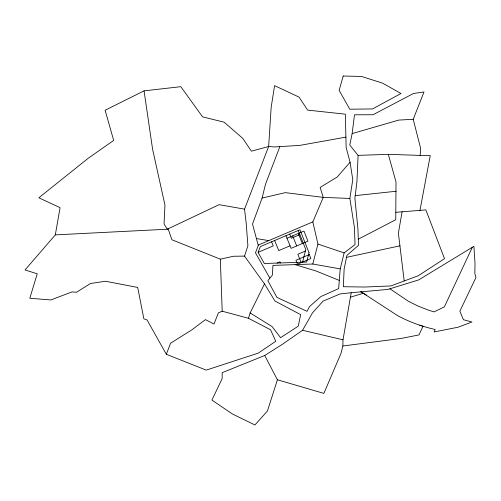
<?xml version="1.0" encoding="UTF-8"?>
<svg xmlns="http://www.w3.org/2000/svg" width="501" height="501" viewBox="0 0 501 501"><rect width="100%" height="100%" fill="white"/><g stroke="black" fill="none" stroke-linecap="round" stroke-linejoin="round"><path stroke-width="0.75" d="M388.3 154.327L420.101 155.41L420.708 148.665L413.212 119.301L423.996 91.99L413.601 93.443L372.982 114.742L354.476 114.785L352.147 133.585L349.761 145.014L358.09 155.385L388.3 154.327L396.015 181.944L395.74 219.714L358.296 239.184M351.214 292.734L340.066 293.93L323.089 301.12L312.48 312.868L302.585 330.272L282.495 344.231L264.728 355.485L277.397 379.777L323.865 393.391L340.93 353.543L342.859 345.991L343.01 339.816L351.214 292.734L387.855 289.421L418.711 279.896L473.902 246.317L475.023 263.557L474.842 273.371L475.95 277.529L459.88 311.171L463.394 319.707L471.973 321.999L458.008 327.241L434.048 331.956L435.206 329.508C421.967 326.47 409.029 321.924 397.13 315.336L360.801 291.676L366.482 295.12M358.09 155.385L356.931 181.775L354.883 198.29L357.896 228.512L358.528 245.315L346.892 255.404L344.131 269.131L343.348 286.716L364.772 287.035L390.924 285.927L418.185 275.782L444.506 258.685L425.856 209.888L395.846 212.305M340.21 268.893L338.651 288.614L320.934 296.517L309.543 306.562L307.05 311.353L276.909 297.375L267.853 280.723L272.419 275.011L272.932 265.392L312.787 264.021L340.21 268.893L344.137 252.905L355.046 244.557L354.432 227.554L349.867 198.446L352.773 179.615L350.067 162.261L346.141 147.438L345.358 114.165L307.62 110.107L299.047 97.1L274.586 85.658L271.147 107.471L268.649 146.499L244.544 209.149L246.216 223.421L247.895 245.703L244.519 256.111L264.503 283.898L274.949 301.02L300.681 314.659L298.233 326.17L280.591 337.699L272.149 326.652L250.137 312.937L264.503 283.898M402.09 211.698L398.395 233.215L404.182 280.892M166.338 354.295L170.584 343.198L191.676 329.977L205.429 319.625L214.002 324.028L218.386 312.868L222.187 311.202L248.465 318.279L270.546 329.764L275.757 341.275L258.297 353.117L206.243 370.114L166.338 354.295L147.056 319.951L143.862 318.811L137.706 287.455L105.498 281.249L90.531 283.478L76.584 292.24L72 291.908L50.864 299.955L29.797 298.252L37.237 273.815L25.05 269.951L55.31 234.875L60.082 207.652L38.828 197.789L88.37 158.141L113.683 140.43L105.122 110.245L144.056 90.863L180.811 86.686L202.586 116.865L224.122 122.181L242.879 138.476L251.37 151.158L268.649 146.499L274.379 146.943L299.723 145.409L345.909 137.124M419.944 210.47L430.253 155.579L420.101 155.41M350.067 162.261L337.254 176.972L320.133 187.43L323.251 197.381L312.831 221.899L258.159 245.127L252.517 223.997L262.104 198.058L265.48 184.305L279.821 146.68M302.548 262.198L305.779 249.467L298.233 230.491M312.787 264.021L317.947 244.062L312.831 221.899M248.465 318.279L250.137 312.937M277.397 379.777L267.44 411.002L254.915 424.973L232.42 413.983L211.91 400.08L222.137 378.668L222.194 372.656L264.728 355.485M258.46 245.002L255.472 252.798L269.876 278.193M472.337 247.262L444.368 306.837L434.066 311.898L428.33 310.106L418.229 306.167L408.572 301.364L389.891 288.789M286.985 238.257L303.95 231.049L307.94 241.169L291.081 248.333L285.946 235.708M258.153 252.322L273.277 245.891L271.573 241.814M299.867 234.6L291.35 238.213L289.697 234.117M290.054 245.816L278.8 250.594L274.623 240.524M277.072 263.069L279.94 261.854L280.397 262.956M305.372 251.051L297.832 254.257L301.063 262.255M350.443 297.168L363.463 293.26M352.147 133.585L398.821 120.077L413.212 119.301M262.104 198.058L285.326 192.635L323.251 197.381L349.867 198.446M55.31 234.875L167.271 229.22L168.129 228.825L171.906 239.76L220.34 259.161L233.428 256.261L244.519 256.111M346.529 257.339L400.03 245.803M342.859 345.991L400.9 338.488L419.005 334.918L423.026 326.245L419.681 325.18M355.077 195.659L396.147 191.25M256.412 238.576L268.799 240.612M244.544 209.149L219.1 204.665L167.271 229.22L164.046 223.934L164.961 205.109L152.611 149.329L144.056 90.863M302.585 330.272L343.01 339.816M295.133 264.628L316.037 271.003L339.302 280.416M317.947 244.062L344.137 252.905M292.64 235.852L296.698 245.941M298.295 233.453L302.316 243.555M220.34 259.161L222.187 311.202M309.036 252.717L306.65 262.061L264.34 263.501L258.096 252.466L260.357 246.586L299.936 229.765L309.036 252.717M343.21 76.027L339.133 90.337L349.779 109.231L372.519 108.93L400.988 93.512L382.632 83.179L361.484 76.434L343.21 76.027M309.311 254.564L295.928 260.251L297.525 264.184L310.877 258.516L309.311 254.564"/></g></svg>
